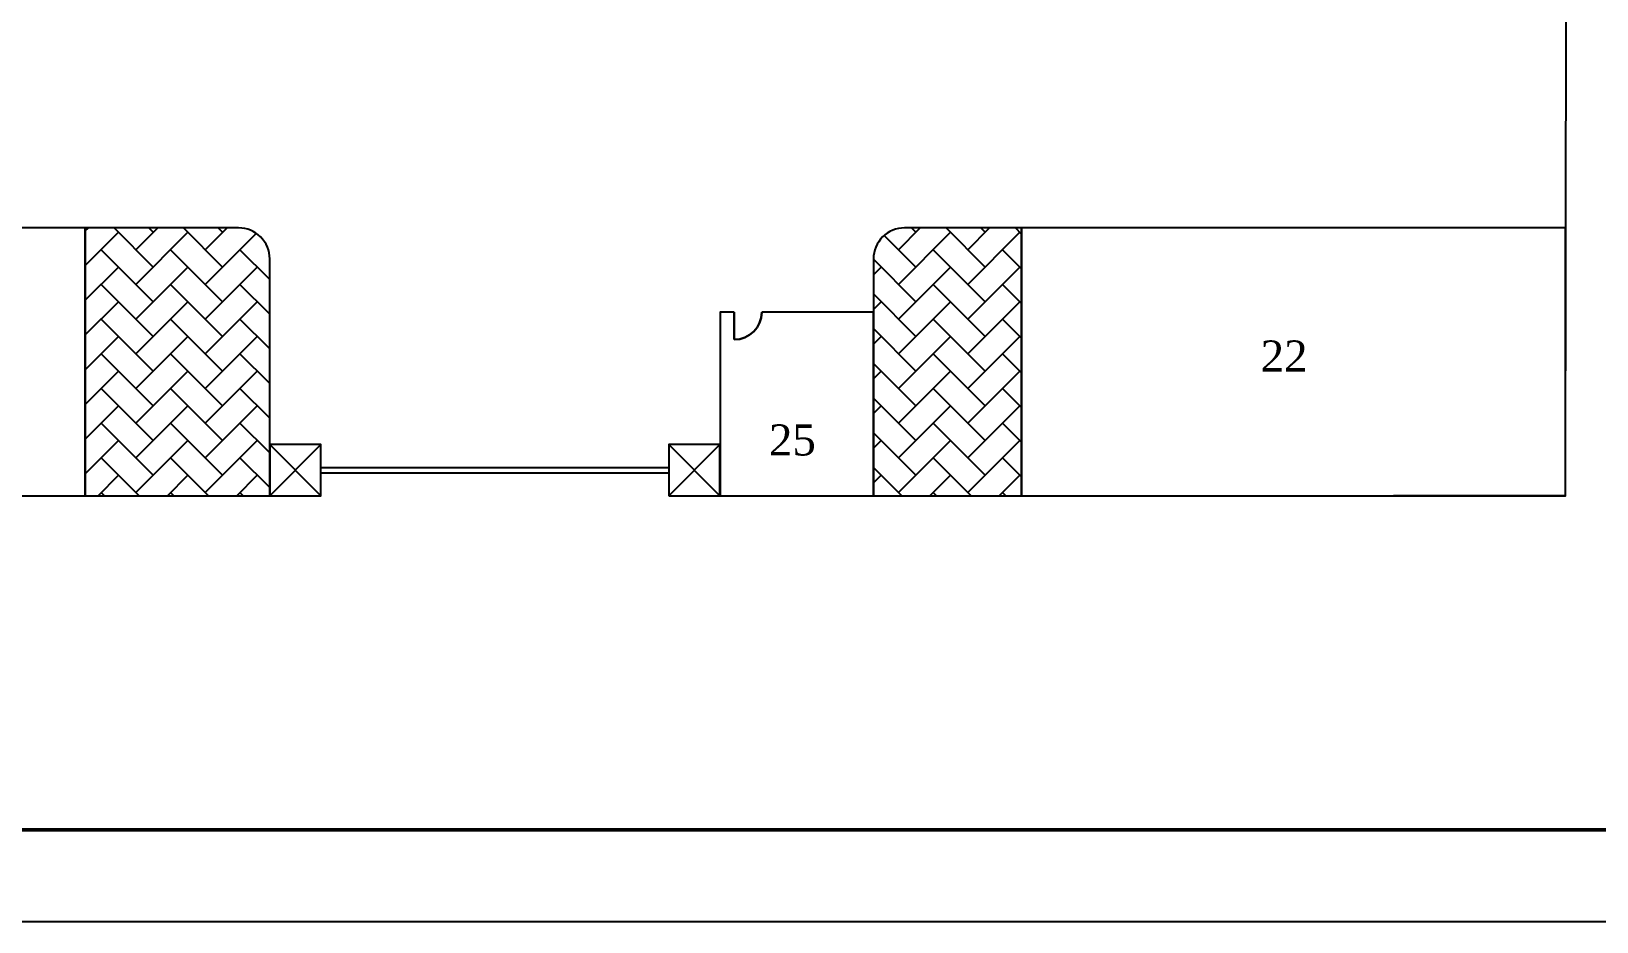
# Model space of a CAD drawing. Header units: inches. Extents: x 102447 to 288095, y 37526 to 105682.
# Drawn here: x 110364 to 112919, y 82286 to 83738 of the extents above; entities that cross this region are included whole.
import ezdxf

# ---------------------------------------------------------------- set-up
doc = ezdxf.new("R2010")
doc.units = ezdxf.units.IN
doc.header["$LTSCALE"] = 200
doc.header["$MEASUREMENT"] = 0
doc.layers.add('chinh', color=7, linetype='Continuous', lineweight=50)
doc.layers.add('PAVING', color=7, linetype='Continuous')
doc.styles.get("Standard").update_dxf_attribs({"font": 'Font - TrueType - Arial.ttf'})

msp = doc.modelspace()

# ---------------------------------------------------------------- hatches: boundary and pattern name
h = msp.add_hatch()
h.set_pattern_fill('GRASS', color=3, scale=100)
h.set_pattern_definition([(90, (104411.36, 74460.45), (-70.71068, 70.71068), [18.75, -122.67136]), (45, (104411.36, 74460.45), (-70.7107, 70.7107), [18.75, -81.25]), (135, (104411.36, 74460.45), (-70.7107, -70.7107), [18.75, -81.25])])
h.paths.add_polyline_path([(112371.9, 86941.4, 0.414214), (112290.9, 87022.5), (111897.9, 87023.8), (111897.9, 85219), (112290.9, 85219, 0.414214), (112371.9, 85300), (112371.9, 85574.9)])
h.paths.add_polyline_path([(112371.9, 84739, 0.414214), (112290.9, 84820.1), (111897.9, 84820.1), (111897.9, 84804), (111897, 84804), (111897, 83962.7), (112290.9, 83962.7, 0.414214), (112371.9, 84043.8)])
h.paths.add_polyline_path([(109278.6, 83417.6), (108069.3, 83417.6, 0.414214), (108019.3, 83367.6), (108019.3, 82980.8), (109278.6, 82980.8)])
h.paths.add_polyline_path([(108257.2, 83344.8), (108693.5, 83344.8), (108693.5, 83053.6), (108257.2, 83053.6)], flags=16)
h.paths.add_polyline_path([(108857.5, 83199.2, -1), (109175.2, 83199.2, -1)], flags=16)
h.paths.add_polyline_path([(108963.6, 83150.6), (109063.7, 83150.6), (109063.7, 83258.8), (108963.6, 83258.8)], flags=8)
h.paths.add_polyline_path([(108411, 83150.3), (108511.2, 83150.3), (108511.2, 83258.4), (108411, 83258.4)], flags=8)
h = msp.add_hatch()
h.set_pattern_fill('AR-HBONE', color=256, scale=10)
h.paths.add_polyline_path([(110753.3, 83367, 0.414214), (110702.6, 83417.6), (110452.4, 83417.6), (110452.4, 82980.8), (110753.3, 82980.8)])
h.paths.add_polyline_path([(111980.4, 83417.6), (111789.3, 83417.6, 0.414214), (111738.6, 83367), (111738.6, 82980.8), (111980.4, 82980.8)])

# ---------------------------------------------------------------- linework, layer by layer
for p, q in [((112871.1, 86839.6), (112867.5, 82980.8)), ((110753.3, 83064.1), (110836.6, 82980.8)), ((110836.6, 83064.1), (110753.3, 82980.8)), ((111404.8, 83064.1), (111488.1, 82980.8)), ((111488.1, 83064.1), (111404.8, 82980.8)), ((110836.6, 83022.4), (110836.6, 83026.9)), ((110836.6, 83026.9), (111404.8, 83026.9)), ((110836.6, 83022.4), (110836.6, 83022.6)), ((110836.6, 83017.9), (111404.8, 83017.9)), ((112867.5, 82980.8), (112588, 82981)), ((115132.3, 82286.1), (106322.3, 82286.1))]:
    msp.add_line(p, q)
at = {"color": 7, "linetype": 'Continuous', "lineweight": 30}
msp.add_line((111511.4, 83280.2), (111511.4, 83235.3), dxfattribs=at)
at = {"linetype": 'Continuous'}
for points in [[(109278.6, 82980.8), (110452.4, 82980.8), (110452.4, 83417.6), (109278.6, 83417.6)], [(111980.4, 82980.8), (112867.7, 82980.8), (112867.7, 83417.6), (111980.4, 83417.6)], [(110753.3, 82980.8), (110836.6, 82980.8), (110836.6, 83064.1), (110753.3, 83064.1)], [(111404.8, 82980.8), (111488.1, 82980.8), (111488.1, 83064.1), (111404.8, 83064.1)]]:
    msp.add_lwpolyline(points, close=True, dxfattribs=at)
msp.add_lwpolyline([(111511.4, 83280.2), (111488.2, 83280.2), (111488.2, 82980.8), (111738.6, 82980.8), (111738.6, 83280.2), (111556.2, 83280.2)], dxfattribs=at)
at = {"color": 7, "linetype": 'Continuous', "lineweight": 30}
msp.add_arc((111511.4, 83280.2), 44.9, 270, 0, dxfattribs=at)
at = {"layer": 'chinh', "ltscale": 15}
msp.add_lwpolyline([(106572.3, 82436.1), (114982.3, 82436.1), (114982.3, 88376.1), (106572.3, 88376.1)], close=True, dxfattribs=at)
at = {"layer": 'PAVING', "linetype": 'Continuous'}
for points in [[(110452.4, 83417.6), (110452.4, 82980.8), (110753.3, 82980.8), (110753.3, 83367, 0.414214), (110702.6, 83417.6)], [(111738.6, 83367), (111738.6, 82980.8), (111980.4, 82980.8), (111980.4, 83417.6), (111789.3, 83417.6, 0.414214)]]:
    msp.add_lwpolyline(points, format="xyb", close=True, dxfattribs=at)

# ---------------------------------------------------------------- texts
at = {"char_height": 50.663, "width": 1290.592, "attachment_point": 5}
for s, insert in [('{\\fTimes New Roman|b0|i0|c0|p18;\\C7;22}', (112408.7, 83208.7)), ('{\\fTimes New Roman|b0|i0|c0|p18;\\C7;25}', (111606.3, 83071.4))]:
    msp.add_mtext(s, dxfattribs=dict(at, insert=insert))

doc.saveas('drawing.dxf')
